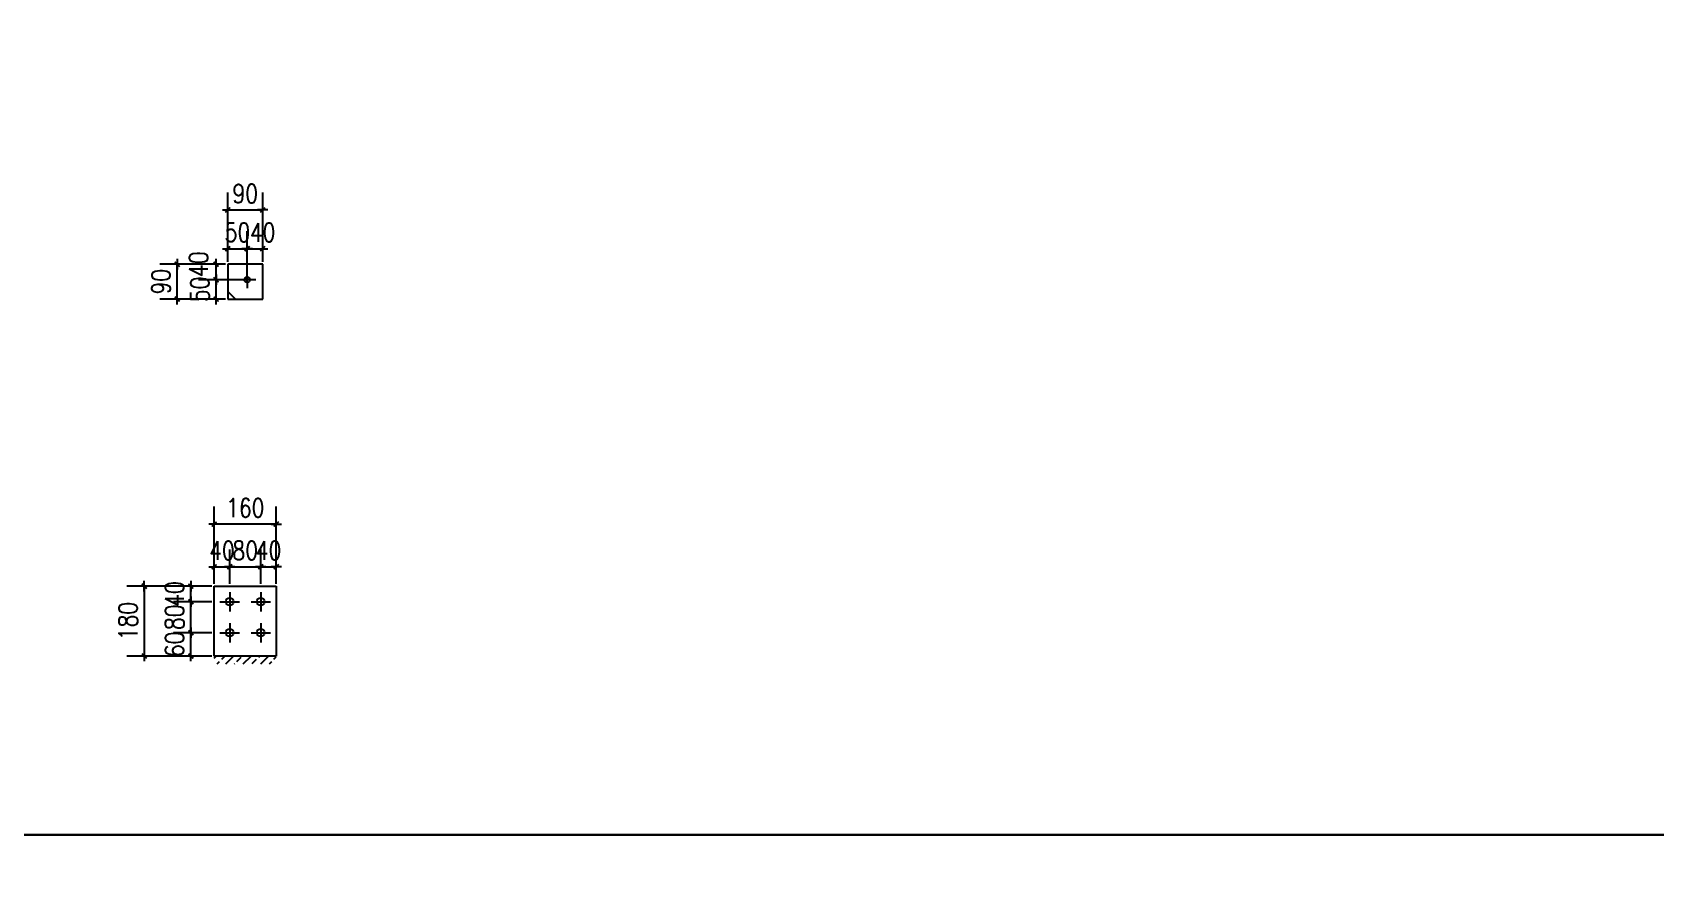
# Model space of a CAD drawing. Header units: millimetres. Extents: x 2287919 to 2522484, y -1845182 to -1736911.
# Drawn here: x 2433603 to 2441969, y -1825784 to -1821375 of the extents above; entities that cross this region are included whole.
import ezdxf

# ---------------------------------------------------------------- set-up
doc = ezdxf.new("R2010")
doc.units = ezdxf.units.MM
doc.header["$LTSCALE"] = 1000
doc.header["$PDMODE"] = 34
doc.styles.add('DIM_FONT', font='simplex.shx', dxfattribs={"width": 0.8, "bigfont": 'hztxt.shx'})
doc.dimstyles.new('WGH(1)', dxfattribs={"dimscale": 1.2, "dimtxt": 100, "dimasz": 0.5, "dimexe": 75, "dimexo": 75, "dimgap": 75, "dimtad": 1, "dimdec": 0, "dimzin": 0, "dimdsep": 46, "dimtxsty": 'DIM_FONT', "dimblk1": '_DIMX', "dimblk2": '_DIMX', "dimsah": 1, "dimcen": 0.09, "dimclrd": 3, "dimclre": 3, "dimclrt": 7, "dimadec": 0, "dimazin": 0, "dimtfac": 1, "dimtdec": 0, "dimtix": 1, "dimtmove": 2, "dimatfit": 3, "dimldrblk": '_DIMX', "dimfxl": 1, "dimtolj": 1, "dimtzin": 0, "dimarcsym": 0})

# ---------------------------------------------------------------- blocks, each defined once
blk = doc.blocks.new('_DIMX')
blk.add_line((-150, 0), (150, 0))
at = {"const_width": 50}
blk.add_lwpolyline([(-70, -70), (70, 70)], dxfattribs=at)
blk = doc.blocks.new('*D841')
at = {"color": 3, "lineweight": -2}
for p, q in [((2434684, -1822650), (2434460, -1822650)), ((2434550, -1822649.82), (2434550, -1822649.64)), ((2434550, -1822750), (2434550, -1822650)), ((2434598, -1822750), (2434460, -1822750)), ((2434550, -1822750.18), (2434550, -1822750.36))]:
    blk.add_line(p, q, dxfattribs=at)
at = {"layer": 'Defpoints', "color": 0}
for p in [(2434550, -1822650), (2434696, -1822650), (2434610, -1822750)]:
    blk.add_point(p, dxfattribs=at)
at = {"color": 3, "lineweight": -2, "xscale": 0.18, "yscale": 0.18, "zscale": 0.18}
for p, rotation in [((2434550, -1822650), 270), ((2434550, -1822750), 90)]:
    blk.add_blockref('_DIMX', p, dxfattribs=dict(at, rotation=rotation))
at = {"color": 7, "insert": (2434466, -1822700), "char_height": 96, "attachment_point": 5, "rotation": 90, "style": 'DIM_FONT'}
blk.add_mtext('\\A1;50', dxfattribs=at)
blk = doc.blocks.new('*D842')
at = {"color": 3, "lineweight": -2}
for p, q in [((2434598, -1822570), (2434460, -1822570)), ((2434550, -1822649.82), (2434550, -1822570.18)), ((2434684, -1822650), (2434460, -1822650))]:
    blk.add_line(p, q, dxfattribs=at)
at = {"layer": 'Defpoints', "color": 0}
for p in [(2434550, -1822570), (2434610, -1822570), (2434696, -1822650)]:
    blk.add_point(p, dxfattribs=at)
at = {"color": 3, "lineweight": -2, "xscale": 0.18, "yscale": 0.18, "zscale": 0.18}
for p, rotation in [((2434550, -1822570), 90), ((2434550, -1822650), 270)]:
    blk.add_blockref('_DIMX', p, dxfattribs=dict(at, rotation=rotation))
at = {"color": 7, "insert": (2434460, -1822570), "char_height": 96, "attachment_point": 5, "rotation": 90, "style": 'DIM_FONT'}
blk.add_mtext('\\A1;40', dxfattribs=at)
blk = doc.blocks.new('*D843')
at = {"color": 3, "lineweight": -2}
for p, q in [((2434610, -1822558), (2434610, -1822400)), ((2434710, -1822624), (2434710, -1822400)), ((2434609.82, -1822490), (2434609.64, -1822490)), ((2434610, -1822490), (2434710, -1822490)), ((2434710.18, -1822490), (2434710.36, -1822490))]:
    blk.add_line(p, q, dxfattribs=at)
at = {"layer": 'Defpoints', "color": 0}
for p in [(2434710, -1822490), (2434610, -1822570), (2434710, -1822636)]:
    blk.add_point(p, dxfattribs=at)
at = {"color": 3, "lineweight": -2, "xscale": 0.18, "yscale": 0.18, "zscale": 0.18}
blk.add_blockref('_DIMX', (2434610, -1822490), dxfattribs=at)
at = {"color": 3, "lineweight": -2, "xscale": 0.18, "yscale": 0.18, "zscale": 0.18, "rotation": 180}
blk.add_blockref('_DIMX', (2434710, -1822490), dxfattribs=at)
at = {"color": 7, "insert": (2434660, -1822406), "char_height": 96, "attachment_point": 5, "style": 'DIM_FONT'}
blk.add_mtext('\\A1;50', dxfattribs=at)
blk = doc.blocks.new('*D844')
at = {"color": 3, "lineweight": -2}
for p, q in [((2434710, -1822624), (2434710, -1822400)), ((2434790, -1822558), (2434790, -1822400)), ((2434710.18, -1822490), (2434789.82, -1822490))]:
    blk.add_line(p, q, dxfattribs=at)
at = {"layer": 'Defpoints', "color": 0}
for p in [(2434790, -1822490), (2434790, -1822570), (2434710, -1822636)]:
    blk.add_point(p, dxfattribs=at)
at = {"color": 3, "lineweight": -2, "xscale": 0.18, "yscale": 0.18, "zscale": 0.18, "rotation": 180}
blk.add_blockref('_DIMX', (2434710, -1822490), dxfattribs=at)
at = {"color": 3, "lineweight": -2, "xscale": 0.18, "yscale": 0.18, "zscale": 0.18}
blk.add_blockref('_DIMX', (2434790, -1822490), dxfattribs=at)
at = {"color": 7, "insert": (2434790, -1822406), "char_height": 96, "attachment_point": 5, "style": 'DIM_FONT'}
blk.add_mtext('\\A1;40', dxfattribs=at)
blk = doc.blocks.new('*D845')
at = {"color": 3, "lineweight": -2}
for p, q in [((2434610, -1822558), (2434610, -1822200)), ((2434790, -1822558), (2434790, -1822200)), ((2434609.82, -1822290), (2434609.64, -1822290)), ((2434610, -1822290), (2434790, -1822290)), ((2434790.18, -1822290), (2434790.36, -1822290))]:
    blk.add_line(p, q, dxfattribs=at)
at = {"layer": 'Defpoints', "color": 0}
for p in [(2434790, -1822290), (2434610, -1822570), (2434790, -1822570)]:
    blk.add_point(p, dxfattribs=at)
at = {"color": 3, "lineweight": -2, "xscale": 0.18, "yscale": 0.18, "zscale": 0.18}
blk.add_blockref('_DIMX', (2434610, -1822290), dxfattribs=at)
at = {"color": 3, "lineweight": -2, "xscale": 0.18, "yscale": 0.18, "zscale": 0.18, "rotation": 180}
blk.add_blockref('_DIMX', (2434790, -1822290), dxfattribs=at)
at = {"color": 7, "insert": (2434700, -1822206), "char_height": 96, "attachment_point": 5, "style": 'DIM_FONT'}
blk.add_mtext('\\A1;90', dxfattribs=at)
blk = doc.blocks.new('*D846')
at = {"color": 3, "lineweight": -2}
for p, q in [((2434598, -1822570), (2434260, -1822570)), ((2434350, -1822569.82), (2434350, -1822569.64)), ((2434350, -1822750), (2434350, -1822570)), ((2434598, -1822750), (2434260, -1822750)), ((2434350, -1822750.18), (2434350, -1822750.36))]:
    blk.add_line(p, q, dxfattribs=at)
at = {"layer": 'Defpoints', "color": 0}
for p in [(2434350, -1822570), (2434610, -1822570), (2434610, -1822750)]:
    blk.add_point(p, dxfattribs=at)
at = {"color": 3, "lineweight": -2, "xscale": 0.18, "yscale": 0.18, "zscale": 0.18}
for p, rotation in [((2434350, -1822570), 270), ((2434350, -1822750), 90)]:
    blk.add_blockref('_DIMX', p, dxfattribs=dict(at, rotation=rotation))
at = {"color": 7, "insert": (2434266, -1822660), "char_height": 96, "attachment_point": 5, "rotation": 90, "style": 'DIM_FONT'}
blk.add_mtext('\\A1;90', dxfattribs=at)
blk = doc.blocks.new('*D876')
at = {"color": 3, "lineweight": -2}
for p, q in [((2434528, -1824470), (2434330, -1824470)), ((2434420, -1824469.82), (2434420, -1824469.64)), ((2434420, -1824590), (2434420, -1824470)), ((2434528, -1824590), (2434330, -1824590)), ((2434420, -1824590.18), (2434420, -1824590.36))]:
    blk.add_line(p, q, dxfattribs=at)
at = {"layer": 'Defpoints', "color": 0}
for p in [(2434420, -1824470), (2434540, -1824470), (2434540, -1824590)]:
    blk.add_point(p, dxfattribs=at)
at = {"color": 3, "lineweight": -2, "xscale": 0.18, "yscale": 0.18, "zscale": 0.18}
for p, rotation in [((2434420, -1824470), 270), ((2434420, -1824590), 90)]:
    blk.add_blockref('_DIMX', p, dxfattribs=dict(at, rotation=rotation))
at = {"color": 7, "insert": (2434336, -1824530), "char_height": 96, "attachment_point": 5, "rotation": 90, "style": 'DIM_FONT'}
blk.add_mtext('\\A1;60', dxfattribs=at)
blk = doc.blocks.new('*D827')
at = {"color": 3, "lineweight": -2}
for p, q in [((2434528, -1824310), (2434330, -1824310)), ((2434420, -1824309.82), (2434420, -1824309.64)), ((2434420, -1824470), (2434420, -1824310)), ((2434528, -1824470), (2434330, -1824470)), ((2434420, -1824470.18), (2434420, -1824470.36))]:
    blk.add_line(p, q, dxfattribs=at)
at = {"layer": 'Defpoints', "color": 0}
for p in [(2434420, -1824310), (2434540, -1824310), (2434540, -1824470)]:
    blk.add_point(p, dxfattribs=at)
at = {"color": 3, "lineweight": -2, "xscale": 0.18, "yscale": 0.18, "zscale": 0.18}
for p, rotation in [((2434420, -1824310), 270), ((2434420, -1824470), 90)]:
    blk.add_blockref('_DIMX', p, dxfattribs=dict(at, rotation=rotation))
at = {"color": 7, "insert": (2434336, -1824390), "char_height": 96, "attachment_point": 5, "rotation": 90, "style": 'DIM_FONT'}
blk.add_mtext('\\A1;80', dxfattribs=at)
blk = doc.blocks.new('*D877')
at = {"color": 3, "lineweight": -2}
for p, q in [((2434528, -1824230), (2434330, -1824230)), ((2434420, -1824229.82), (2434420, -1824229.64)), ((2434420, -1824310), (2434420, -1824230)), ((2434528, -1824310), (2434330, -1824310)), ((2434420, -1824310.18), (2434420, -1824310.36))]:
    blk.add_line(p, q, dxfattribs=at)
at = {"layer": 'Defpoints', "color": 0}
for p in [(2434420, -1824230), (2434540, -1824230), (2434540, -1824310)]:
    blk.add_point(p, dxfattribs=at)
at = {"color": 3, "lineweight": -2, "xscale": 0.18, "yscale": 0.18, "zscale": 0.18}
for p, rotation in [((2434420, -1824230), 270), ((2434420, -1824310), 90)]:
    blk.add_blockref('_DIMX', p, dxfattribs=dict(at, rotation=rotation))
at = {"color": 7, "insert": (2434336, -1824270), "char_height": 96, "attachment_point": 5, "rotation": 90, "style": 'DIM_FONT'}
blk.add_mtext('\\A1;40', dxfattribs=at)
blk = doc.blocks.new('*D828')
at = {"color": 3, "lineweight": -2}
for p, q in [((2434540, -1824218), (2434540, -1824040)), ((2434620, -1824218), (2434620, -1824040)), ((2434539.82, -1824130), (2434539.64, -1824130)), ((2434540, -1824130), (2434620, -1824130)), ((2434620.18, -1824130), (2434620.36, -1824130))]:
    blk.add_line(p, q, dxfattribs=at)
at = {"layer": 'Defpoints', "color": 0}
for p in [(2434620, -1824130), (2434540, -1824230), (2434620, -1824230)]:
    blk.add_point(p, dxfattribs=at)
at = {"color": 3, "lineweight": -2, "xscale": 0.18, "yscale": 0.18, "zscale": 0.18}
blk.add_blockref('_DIMX', (2434540, -1824130), dxfattribs=at)
at = {"color": 3, "lineweight": -2, "xscale": 0.18, "yscale": 0.18, "zscale": 0.18, "rotation": 180}
blk.add_blockref('_DIMX', (2434620, -1824130), dxfattribs=at)
at = {"color": 7, "insert": (2434580, -1824046), "char_height": 96, "attachment_point": 5, "style": 'DIM_FONT'}
blk.add_mtext('\\A1;40', dxfattribs=at)
blk = doc.blocks.new('*D829')
at = {"color": 3, "lineweight": -2}
for p, q in [((2434620, -1824218), (2434620, -1824040)), ((2434780, -1824218), (2434780, -1824040)), ((2434619.82, -1824130), (2434619.64, -1824130)), ((2434620, -1824130), (2434780, -1824130)), ((2434780.18, -1824130), (2434780.36, -1824130))]:
    blk.add_line(p, q, dxfattribs=at)
at = {"layer": 'Defpoints', "color": 0}
for p in [(2434780, -1824130), (2434620, -1824230), (2434780, -1824230)]:
    blk.add_point(p, dxfattribs=at)
at = {"color": 3, "lineweight": -2, "xscale": 0.18, "yscale": 0.18, "zscale": 0.18}
blk.add_blockref('_DIMX', (2434620, -1824130), dxfattribs=at)
at = {"color": 3, "lineweight": -2, "xscale": 0.18, "yscale": 0.18, "zscale": 0.18, "rotation": 180}
blk.add_blockref('_DIMX', (2434780, -1824130), dxfattribs=at)
at = {"color": 7, "insert": (2434700, -1824046), "char_height": 96, "attachment_point": 5, "style": 'DIM_FONT'}
blk.add_mtext('\\A1;80', dxfattribs=at)
blk = doc.blocks.new('*D878')
at = {"color": 3, "lineweight": -2}
for p, q in [((2434780, -1824218), (2434780, -1824040)), ((2434860, -1824218), (2434860, -1824040)), ((2434779.82, -1824130), (2434779.64, -1824130)), ((2434780, -1824130), (2434860, -1824130)), ((2434860.18, -1824130), (2434860.36, -1824130))]:
    blk.add_line(p, q, dxfattribs=at)
at = {"layer": 'Defpoints', "color": 0}
for p in [(2434860, -1824130), (2434780, -1824230), (2434860, -1824230)]:
    blk.add_point(p, dxfattribs=at)
at = {"color": 3, "lineweight": -2, "xscale": 0.18, "yscale": 0.18, "zscale": 0.18}
blk.add_blockref('_DIMX', (2434780, -1824130), dxfattribs=at)
at = {"color": 3, "lineweight": -2, "xscale": 0.18, "yscale": 0.18, "zscale": 0.18, "rotation": 180}
blk.add_blockref('_DIMX', (2434860, -1824130), dxfattribs=at)
at = {"color": 7, "insert": (2434820, -1824046), "char_height": 96, "attachment_point": 5, "style": 'DIM_FONT'}
blk.add_mtext('\\A1;40', dxfattribs=at)
blk = doc.blocks.new('*D879')
at = {"color": 3, "lineweight": -2}
for p, q in [((2434528, -1824230), (2434090, -1824230)), ((2434180, -1824230.18), (2434180, -1824589.82)), ((2434528, -1824590), (2434090, -1824590))]:
    blk.add_line(p, q, dxfattribs=at)
at = {"layer": 'Defpoints', "color": 0}
for p in [(2434540, -1824230), (2434180, -1824590), (2434540, -1824590)]:
    blk.add_point(p, dxfattribs=at)
at = {"color": 3, "lineweight": -2, "xscale": 0.18, "yscale": 0.18, "zscale": 0.18}
for p, rotation in [((2434180, -1824230), 90), ((2434180, -1824590), 270)]:
    blk.add_blockref('_DIMX', p, dxfattribs=dict(at, rotation=rotation))
at = {"color": 7, "insert": (2434096, -1824410), "char_height": 96, "attachment_point": 5, "rotation": 90, "style": 'DIM_FONT'}
blk.add_mtext('\\A1;180', dxfattribs=at)
blk = doc.blocks.new('*D880')
at = {"color": 3, "lineweight": -2}
for p, q in [((2434540, -1824218), (2434540, -1823820)), ((2434860, -1824218), (2434860, -1823820)), ((2434859.82, -1823910), (2434540.18, -1823910))]:
    blk.add_line(p, q, dxfattribs=at)
at = {"layer": 'Defpoints', "color": 0}
for p in [(2434540, -1823910), (2434540, -1824230), (2434860, -1824230)]:
    blk.add_point(p, dxfattribs=at)
at = {"color": 3, "lineweight": -2, "xscale": 0.18, "yscale": 0.18, "zscale": 0.18, "rotation": 180}
blk.add_blockref('_DIMX', (2434540, -1823910), dxfattribs=at)
at = {"color": 3, "lineweight": -2, "xscale": 0.18, "yscale": 0.18, "zscale": 0.18}
blk.add_blockref('_DIMX', (2434860, -1823910), dxfattribs=at)
at = {"color": 7, "insert": (2434700, -1823826), "char_height": 96, "attachment_point": 5, "style": 'DIM_FONT'}
blk.add_mtext('\\A1;160', dxfattribs=at)

msp = doc.modelspace()

# ---------------------------------------------------------------- hatches: boundary and pattern name
h = msp.add_hatch()
h.set_pattern_fill('ANSI33', color=256, scale=20, style=0)
h.set_pattern_definition([(45, (-19860, -12750), (-44.9012806, 44.9012806), []), (45, (-19815.1, -12750), (-44.9012806, 44.9012806), [31.75, -15.875])])
h.paths.add_polyline_path([(2434860, -1824590), (2434540, -1824590), (2434540, -1824630), (2434860, -1824630)])

# ---------------------------------------------------------------- linework, layer by layer
for p, q in [((2434610, -1822570), (2434610, -1822750)), ((2434790, -1822570), (2434610, -1822570)), ((2434790, -1822750), (2434790, -1822570)), ((2434696, -1822650), (2434666, -1822650)), ((2434754, -1822650), (2434696, -1822650)), ((2434710, -1822636), (2434710, -1822606)), ((2434710, -1822664), (2434710, -1822636)), ((2434710, -1822664), (2434710, -1822694)), ((2434610, -1822710), (2434650, -1822750)), ((2434610, -1822750), (2434790, -1822750)), ((2434540, -1824230), (2434860, -1824230)), ((2434540, -1824590), (2434540, -1824230)), ((2434620, -1824260), (2434620, -1824360)), ((2434780, -1824260), (2434780, -1824360)), ((2434860, -1824230), (2434860, -1824590)), ((2434570, -1824310), (2434670, -1824310)), ((2434730, -1824310), (2434830, -1824310)), ((2434620, -1824420), (2434620, -1824520)), ((2434780, -1824420), (2434780, -1824520)), ((2434570, -1824470), (2434670, -1824470)), ((2434730, -1824470), (2434830, -1824470)), ((2434860, -1824590), (2434540, -1824590))]:
    msp.add_line(p, q)
for points in [[(2433383.9, -1812912), (2451203.9, -1812912), (2451203.9, -1825512), (2433383.9, -1825512)], [(2433383.9, -1825512), (2451203.9, -1825512), (2451203.9, -1838112), (2433383.9, -1838112)]]:
    msp.add_lwpolyline(points, close=True)
for centre, radius in [((2434710, -1822650), 14), ((2434620, -1824310), 20), ((2434780, -1824310), 20), ((2434620, -1824470), 20), ((2434780, -1824470), 20)]:
    msp.add_circle(centre, radius)

# ---------------------------------------------------------------- dimensions: what is measured, and where the dimension line sits
at = {"color": 1}
for p1, p2, distance, picture, middle in [((2434610, -1822570), (2434790, -1822570), 280, '*D845', (2434700, -1822206)), ((2434610, -1822750), (2434610, -1822570), 260, '*D846', (2434266, -1822660)), ((2434860, -1824230), (2434540, -1824230), -320, '*D880', (2434700, -1823826)), ((2434540, -1824230), (2434540, -1824590), -360, '*D879', (2434096, -1824410))]:
    dim = msp.add_aligned_dim(p1=p1, p2=p2, distance=distance, dimstyle='WGH(1)', override={"dimtxt": 80, "dimasz": 0.15, "dimexo": 10, "dimgap": 30, "dimlfac": 0.5}, dxfattribs=at)
    dim.commit()
    dim.dimension.update_dxf_attribs({"geometry": picture, "text_midpoint": middle})
for base, p1, p2, picture, middle in [((2434710, -1822490), (2434610, -1822570), (2434710, -1822636), '*D843', (2434660, -1822406)), ((2434620, -1824130), (2434540, -1824230), (2434620, -1824230), '*D828', (2434580, -1824046)), ((2434780, -1824130), (2434620, -1824230), (2434780, -1824230), '*D829', (2434700, -1824046)), ((2434860, -1824130), (2434780, -1824230), (2434860, -1824230), '*D878', (2434820, -1824046))]:
    dim = msp.add_linear_dim(base=base, p1=p1, p2=p2, dimstyle='WGH(1)', override={"dimtxt": 80, "dimasz": 0.15, "dimexo": 10, "dimgap": 30, "dimlfac": 0.5}, dxfattribs=at)
    dim.commit()
    dim.dimension.update_dxf_attribs({"geometry": picture, "text_midpoint": middle})
dim = msp.add_linear_dim(base=(2434790, -1822490), p1=(2434710, -1822636), p2=(2434790, -1822570), dimstyle='WGH(1)', override={"dimtxt": 80, "dimasz": 0.15, "dimexo": 10, "dimgap": 30, "dimlfac": 0.5}, dxfattribs=at)
dim.commit()
dim.dimension.update_dxf_attribs({"geometry": '*D844', "text_midpoint": (2434790, -1822406), "dimtype": 160})
dim = msp.add_linear_dim(base=(2434550, -1822570), p1=(2434696, -1822650), p2=(2434610, -1822570), angle=90, dimstyle='WGH(1)', override={"dimtxt": 80, "dimasz": 0.15, "dimexo": 10, "dimgap": 30, "dimlfac": 0.5}, dxfattribs=at)
dim.commit()
dim.dimension.update_dxf_attribs({"geometry": '*D842', "text_midpoint": (2434460, -1822570), "dimtype": 160})
for base, p1, p2, picture, middle in [((2434550, -1822650), (2434610, -1822750), (2434696, -1822650), '*D841', (2434466, -1822700)), ((2434420, -1824230), (2434540, -1824310), (2434540, -1824230), '*D877', (2434336, -1824270)), ((2434420, -1824310), (2434540, -1824470), (2434540, -1824310), '*D827', (2434336, -1824390)), ((2434420, -1824470), (2434540, -1824590), (2434540, -1824470), '*D876', (2434336, -1824530))]:
    dim = msp.add_linear_dim(base=base, p1=p1, p2=p2, angle=90, dimstyle='WGH(1)', override={"dimtxt": 80, "dimasz": 0.15, "dimexo": 10, "dimgap": 30, "dimlfac": 0.5}, dxfattribs=at)
    dim.commit()
    dim.dimension.update_dxf_attribs({"geometry": picture, "text_midpoint": middle})

doc.saveas('drawing.dxf')
